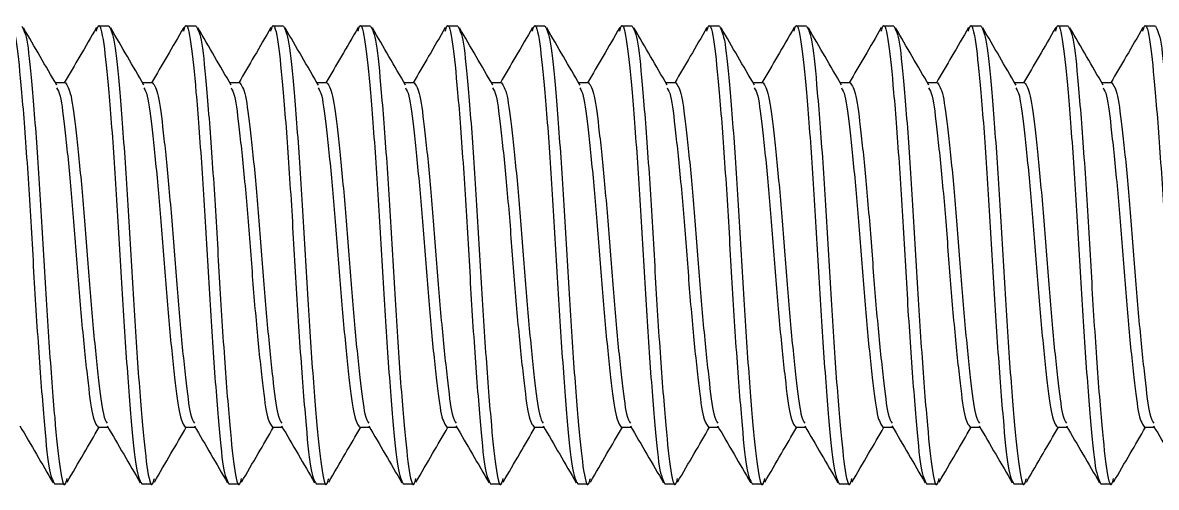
# Model space of a CAD drawing. Header units: inches. Extents: x 185 to 315, y 0 to 83.
# Drawn here: x 258.4724 to 258.8786, y 24.8747 to 25.0412 of the extents above; entities that cross this region are included whole.
import ezdxf

# ---------------------------------------------------------------- set-up
doc = ezdxf.new("R2010")
doc.units = ezdxf.units.IN
doc.header["$LTSCALE"] = 0.5
doc.header["$MEASUREMENT"] = 0
doc.layers.get('0').update_dxf_attribs({"color": 255, "linetype": 'CONTINUOUS'})
doc.layers.add('Hardware', color=242, linetype='CONTINUOUS')

# ---------------------------------------------------------------- blocks, each defined once
blk = doc.blocks.new('*U77')
at = {"layer": 'Hardware', "linetype": 'Continuous', "lineweight": 25, "transparency": 16777216}
for p, q in [((-0.72096, -0.918), (-0.72486, -0.918)), ((-0.68971, -0.918), (-0.69361, -0.918)), ((-0.65846, -0.918), (-0.66236, -0.918)), ((-0.62721, -0.918), (-0.63111, -0.918)), ((-0.59596, -0.918), (-0.59986, -0.918)), ((-0.56471, -0.918), (-0.56861, -0.918)), ((-0.53346, -0.918), (-0.53736, -0.918)), ((-0.50221, -0.918), (-0.50611, -0.918)), ((-0.47096, -0.918), (-0.47486, -0.918)), ((-0.43971, -0.918), (-0.44361, -0.918)), ((-0.40846, -0.918), (-0.41236, -0.918)), ((-0.37721, -0.918), (-0.38111, -0.918)), ((-0.34596, -0.918), (-0.34986, -0.918)), ((-0.73658, -0.9383), (-0.74012, -0.9383)), ((-0.70533, -0.9383), (-0.70887, -0.9383)), ((-0.67408, -0.9383), (-0.67762, -0.9383)), ((-0.64283, -0.9383), (-0.64637, -0.9383)), ((-0.61158, -0.9383), (-0.61512, -0.9383)), ((-0.58033, -0.9383), (-0.58387, -0.9383)), ((-0.54908, -0.9383), (-0.55262, -0.9383)), ((-0.51783, -0.9383), (-0.52137, -0.9383)), ((-0.48658, -0.9383), (-0.49012, -0.9383)), ((-0.45533, -0.9383), (-0.45887, -0.9383)), ((-0.42408, -0.9383), (-0.42762, -0.9383)), ((-0.39283, -0.9383), (-0.39637, -0.9383)), ((-0.36158, -0.9383), (-0.36512, -0.9383)), ((-0.72486, -1.0617), (-0.72133, -1.0617)), ((-0.69361, -1.0617), (-0.69008, -1.0617)), ((-0.66236, -1.0617), (-0.65883, -1.0617)), ((-0.63111, -1.0617), (-0.62758, -1.0617)), ((-0.59986, -1.0617), (-0.59633, -1.0617)), ((-0.56861, -1.0617), (-0.56508, -1.0617)), ((-0.53736, -1.0617), (-0.53383, -1.0617)), ((-0.50611, -1.0617), (-0.50258, -1.0617)), ((-0.47486, -1.0617), (-0.47133, -1.0617)), ((-0.44361, -1.0617), (-0.44008, -1.0617)), ((-0.41236, -1.0617), (-0.40883, -1.0617)), ((-0.38111, -1.0617), (-0.37758, -1.0617)), ((-0.34986, -1.0617), (-0.34633, -1.0617)), ((-0.74049, -1.082), (-0.73658, -1.082)), ((-0.70924, -1.082), (-0.70533, -1.082)), ((-0.67799, -1.082), (-0.67408, -1.082)), ((-0.64674, -1.082), (-0.64283, -1.082)), ((-0.61549, -1.082), (-0.61158, -1.082)), ((-0.58424, -1.082), (-0.58033, -1.082)), ((-0.55299, -1.082), (-0.54908, -1.082)), ((-0.52174, -1.082), (-0.51783, -1.082)), ((-0.49049, -1.082), (-0.48658, -1.082)), ((-0.45924, -1.082), (-0.45533, -1.082)), ((-0.42799, -1.082), (-0.42408, -1.082)), ((-0.39674, -1.082), (-0.39283, -1.082)), ((-0.36549, -1.082), (-0.36158, -1.082))]:
    blk.add_line(p, q, dxfattribs=at)
for points, knots in [([(-0.75669, -0.91982), (-0.7565, -0.91909), (-0.75564, -0.91582), (-0.75407, -0.92287), (-0.75231, -0.94039), (-0.75018, -0.9678), (-0.74892, -0.98936), (-0.7483, -1)], [0, 0, 0, 0, 0.067414, 0.302889, 0.531012, 0.768551, 1, 1, 1, 1]), ([(-0.75221, -0.918), (-0.75152, -0.91926), (-0.75017, -0.92173), (-0.74841, -0.9407), (-0.74628, -0.96772), (-0.74502, -0.98933), (-0.74439, -1)], [0, 0, 0, 0, 0.2524967, 0.4971106, 0.7518208, 1, 1, 1, 1]), ([(-0.72544, -0.91982), (-0.72525, -0.91909), (-0.72439, -0.91582), (-0.72282, -0.92287), (-0.72106, -0.94039), (-0.71893, -0.9678), (-0.71767, -0.98936), (-0.71705, -1)], [0, 0, 0, 0, 0.067414, 0.302888, 0.531012, 0.768551, 1, 1, 1, 1]), ([(-0.72096, -0.918), (-0.72027, -0.91926), (-0.71892, -0.92173), (-0.71716, -0.9407), (-0.71503, -0.96772), (-0.71377, -0.98933), (-0.71314, -1)], [0, 0, 0, 0, 0.2524967, 0.4971106, 0.7518208, 1, 1, 1, 1]), ([(-0.69419, -0.91982), (-0.694, -0.91909), (-0.69314, -0.91582), (-0.69157, -0.92287), (-0.68981, -0.94039), (-0.68769, -0.9678), (-0.68642, -0.98936), (-0.6858, -1)], [0, 0, 0, 0, 0.0674136, 0.3028885, 0.5310124, 0.768551, 1, 1, 1, 1]), ([(-0.68971, -0.918), (-0.68902, -0.91926), (-0.68767, -0.92173), (-0.68591, -0.9407), (-0.68378, -0.96772), (-0.68252, -0.98933), (-0.68189, -1)], [0, 0, 0, 0, 0.2524961, 0.4971106, 0.7518208, 1, 1, 1, 1]), ([(-0.66294, -0.91982), (-0.66275, -0.91909), (-0.66189, -0.91582), (-0.66032, -0.92287), (-0.65856, -0.94039), (-0.65644, -0.9678), (-0.65517, -0.98936), (-0.65455, -1)], [0, 0, 0, 0, 0.0674136, 0.3028885, 0.5310124, 0.768551, 1, 1, 1, 1]), ([(-0.65846, -0.918), (-0.65777, -0.91926), (-0.65642, -0.92173), (-0.65466, -0.9407), (-0.65253, -0.96772), (-0.65127, -0.98933), (-0.65064, -1)], [0, 0, 0, 0, 0.2524966, 0.4971109, 0.7518203, 1, 1, 1, 1]), ([(-0.63169, -0.91982), (-0.6315, -0.91909), (-0.63064, -0.91582), (-0.62907, -0.92287), (-0.62731, -0.94039), (-0.62519, -0.9678), (-0.62392, -0.98936), (-0.6233, -1)], [0, 0, 0, 0, 0.0674136, 0.3028885, 0.5310124, 0.768551, 1, 1, 1, 1]), ([(-0.62721, -0.918), (-0.62652, -0.91926), (-0.62517, -0.92173), (-0.62341, -0.9407), (-0.62128, -0.96772), (-0.62002, -0.98933), (-0.61939, -1)], [0, 0, 0, 0, 0.2524966, 0.4971109, 0.7518203, 1, 1, 1, 1]), ([(-0.60044, -0.91982), (-0.60025, -0.91909), (-0.59939, -0.91582), (-0.59782, -0.92287), (-0.59606, -0.94039), (-0.59393, -0.9678), (-0.59267, -0.98936), (-0.59205, -1)], [0, 0, 0, 0, 0.067414, 0.302889, 0.531012, 0.768551, 1, 1, 1, 1]), ([(-0.59596, -0.918), (-0.59527, -0.91926), (-0.59392, -0.92173), (-0.59215, -0.9407), (-0.59003, -0.96772), (-0.58877, -0.98933), (-0.58814, -1)], [0, 0, 0, 0, 0.2524966, 0.4971109, 0.7518203, 1, 1, 1, 1]), ([(-0.56919, -0.91982), (-0.569, -0.91909), (-0.56814, -0.91582), (-0.56657, -0.92287), (-0.56481, -0.94039), (-0.56268, -0.9678), (-0.56142, -0.98936), (-0.5608, -1)], [0, 0, 0, 0, 0.067414, 0.302889, 0.531012, 0.768551, 1, 1, 1, 1]), ([(-0.56471, -0.918), (-0.56402, -0.91926), (-0.56267, -0.92173), (-0.56091, -0.9407), (-0.55878, -0.96772), (-0.55752, -0.98933), (-0.55689, -1)], [0, 0, 0, 0, 0.2524967, 0.4971106, 0.7518208, 1, 1, 1, 1]), ([(-0.53794, -0.91982), (-0.53775, -0.91909), (-0.53689, -0.91582), (-0.53532, -0.92287), (-0.53356, -0.94039), (-0.53143, -0.9678), (-0.53017, -0.98936), (-0.52955, -1)], [0, 0, 0, 0, 0.067414, 0.302888, 0.531012, 0.768551, 1, 1, 1, 1]), ([(-0.53346, -0.918), (-0.53277, -0.91926), (-0.53142, -0.92173), (-0.52966, -0.9407), (-0.52753, -0.96772), (-0.52627, -0.98933), (-0.52564, -1)], [0, 0, 0, 0, 0.2524967, 0.4971106, 0.7518208, 1, 1, 1, 1]), ([(-0.50669, -0.91982), (-0.5065, -0.91909), (-0.50564, -0.91582), (-0.50407, -0.92287), (-0.50231, -0.94039), (-0.50019, -0.9678), (-0.49892, -0.98936), (-0.4983, -1)], [0, 0, 0, 0, 0.0674136, 0.3028885, 0.5310124, 0.768551, 1, 1, 1, 1]), ([(-0.50221, -0.918), (-0.50152, -0.91926), (-0.50017, -0.92173), (-0.49841, -0.9407), (-0.49628, -0.96772), (-0.49502, -0.98933), (-0.49439, -1)], [0, 0, 0, 0, 0.2524961, 0.4971106, 0.7518208, 1, 1, 1, 1]), ([(-0.47544, -0.91982), (-0.47525, -0.91909), (-0.47439, -0.91582), (-0.47282, -0.92287), (-0.47106, -0.94039), (-0.46894, -0.9678), (-0.46767, -0.98936), (-0.46705, -1)], [0, 0, 0, 0, 0.0674136, 0.3028885, 0.5310124, 0.768551, 1, 1, 1, 1]), ([(-0.47096, -0.918), (-0.47027, -0.91926), (-0.46892, -0.92173), (-0.46716, -0.9407), (-0.46503, -0.96772), (-0.46377, -0.98933), (-0.46314, -1)], [0, 0, 0, 0, 0.2524966, 0.4971109, 0.7518203, 1, 1, 1, 1]), ([(-0.44419, -0.91982), (-0.444, -0.91909), (-0.44314, -0.91582), (-0.44157, -0.92287), (-0.43981, -0.94039), (-0.43768, -0.9678), (-0.43642, -0.98936), (-0.4358, -1)], [0, 0, 0, 0, 0.067414, 0.302889, 0.531013, 0.768551, 1, 1, 1, 1]), ([(-0.43971, -0.918), (-0.43902, -0.91926), (-0.43767, -0.92173), (-0.43591, -0.9407), (-0.43378, -0.96772), (-0.43252, -0.98933), (-0.43189, -1)], [0, 0, 0, 0, 0.2524966, 0.4971109, 0.7518203, 1, 1, 1, 1]), ([(-0.41294, -0.91982), (-0.41275, -0.91909), (-0.41189, -0.91582), (-0.41032, -0.92287), (-0.40856, -0.94039), (-0.40643, -0.9678), (-0.40517, -0.98936), (-0.40455, -1)], [0, 0, 0, 0, 0.067414, 0.302889, 0.531012, 0.768551, 1, 1, 1, 1]), ([(-0.40846, -0.918), (-0.40777, -0.91926), (-0.40642, -0.92173), (-0.40465, -0.9407), (-0.40253, -0.96772), (-0.40127, -0.98933), (-0.40064, -1)], [0, 0, 0, 0, 0.2524966, 0.4971109, 0.7518203, 1, 1, 1, 1]), ([(-0.38169, -0.91982), (-0.3815, -0.91909), (-0.38064, -0.91582), (-0.37907, -0.92287), (-0.37731, -0.94039), (-0.37518, -0.9678), (-0.37392, -0.98936), (-0.3733, -1)], [0, 0, 0, 0, 0.067414, 0.302889, 0.531012, 0.768551, 1, 1, 1, 1]), ([(-0.37721, -0.918), (-0.37652, -0.91926), (-0.37517, -0.92173), (-0.37341, -0.9407), (-0.37128, -0.96772), (-0.37002, -0.98933), (-0.36939, -1)], [0, 0, 0, 0, 0.2524967, 0.4971106, 0.7518208, 1, 1, 1, 1]), ([(-0.35044, -0.91982), (-0.35025, -0.91909), (-0.34939, -0.91582), (-0.34782, -0.92287), (-0.34606, -0.94039), (-0.34393, -0.9678), (-0.34267, -0.98936), (-0.34205, -1)], [0, 0, 0, 0, 0.067414, 0.302888, 0.531012, 0.768551, 1, 1, 1, 1]), ([(-0.34596, -0.918), (-0.34527, -0.91926), (-0.34392, -0.92173), (-0.34216, -0.9407), (-0.34003, -0.96772), (-0.33877, -0.98933), (-0.33814, -1)], [0, 0, 0, 0, 0.2524967, 0.4971106, 0.7518208, 1, 1, 1, 1]), ([(-0.73966, -0.93908), (-0.74165, -0.93568), (-0.74562, -0.92885), (-0.74959, -0.92202), (-0.75158, -0.91861)], [0, 0, 0, 0, 0.499522, 1, 1, 1, 1]), ([(-0.72544, -0.9185), (-0.72742, -0.92192), (-0.73126, -0.92852), (-0.7351, -0.93512), (-0.73696, -0.9383)], [0, 0, 0, 0, 0.517847, 1, 1, 1, 1]), ([(-0.70841, -0.93908), (-0.7104, -0.93568), (-0.71437, -0.92885), (-0.71834, -0.92202), (-0.72033, -0.91861)], [0, 0, 0, 0, 0.499522, 1, 1, 1, 1]), ([(-0.69419, -0.9185), (-0.69618, -0.92192), (-0.70001, -0.92852), (-0.70385, -0.93512), (-0.70571, -0.9383)], [0, 0, 0, 0, 0.517873, 1, 1, 1, 1]), ([(-0.67716, -0.93908), (-0.67915, -0.93568), (-0.68312, -0.92885), (-0.68709, -0.92202), (-0.68908, -0.91861)], [0, 0, 0, 0, 0.499522, 1, 1, 1, 1]), ([(-0.66294, -0.9185), (-0.66492, -0.92192), (-0.66876, -0.92852), (-0.6726, -0.93512), (-0.67446, -0.9383)], [0, 0, 0, 0, 0.517873, 1, 1, 1, 1]), ([(-0.64591, -0.93908), (-0.6479, -0.93568), (-0.65187, -0.92885), (-0.65584, -0.92202), (-0.65782, -0.91861)], [0, 0, 0, 0, 0.499522, 1, 1, 1, 1]), ([(-0.63169, -0.9185), (-0.63367, -0.92192), (-0.63751, -0.92852), (-0.64135, -0.93512), (-0.64321, -0.9383)], [0, 0, 0, 0, 0.517873, 1, 1, 1, 1]), ([(-0.61466, -0.93908), (-0.61665, -0.93568), (-0.62062, -0.92885), (-0.62459, -0.92202), (-0.62657, -0.91861)], [0, 0, 0, 0, 0.499509, 1, 1, 1, 1]), ([(-0.60044, -0.9185), (-0.60242, -0.92192), (-0.60626, -0.92852), (-0.6101, -0.93512), (-0.61196, -0.9383)], [0, 0, 0, 0, 0.517873, 1, 1, 1, 1]), ([(-0.58341, -0.93908), (-0.5854, -0.93568), (-0.58937, -0.92885), (-0.59334, -0.92202), (-0.59533, -0.91861)], [0, 0, 0, 0, 0.499522, 1, 1, 1, 1]), ([(-0.56919, -0.9185), (-0.57117, -0.92192), (-0.57501, -0.92852), (-0.57885, -0.93512), (-0.58071, -0.9383)], [0, 0, 0, 0, 0.51786, 1, 1, 1, 1]), ([(-0.55216, -0.93908), (-0.55415, -0.93568), (-0.55812, -0.92885), (-0.56209, -0.92202), (-0.56408, -0.91861)], [0, 0, 0, 0, 0.499522, 1, 1, 1, 1]), ([(-0.53794, -0.9185), (-0.53992, -0.92192), (-0.54376, -0.92852), (-0.5476, -0.93512), (-0.54946, -0.9383)], [0, 0, 0, 0, 0.517847, 1, 1, 1, 1]), ([(-0.52091, -0.93908), (-0.5229, -0.93568), (-0.52687, -0.92885), (-0.53084, -0.92202), (-0.53283, -0.91861)], [0, 0, 0, 0, 0.499522, 1, 1, 1, 1]), ([(-0.50669, -0.9185), (-0.50867, -0.92192), (-0.51251, -0.92852), (-0.51635, -0.93512), (-0.51821, -0.9383)], [0, 0, 0, 0, 0.517873, 1, 1, 1, 1]), ([(-0.48966, -0.93908), (-0.49165, -0.93568), (-0.49562, -0.92885), (-0.49959, -0.92202), (-0.50157, -0.91861)], [0, 0, 0, 0, 0.499522, 1, 1, 1, 1]), ([(-0.47544, -0.9185), (-0.47742, -0.92192), (-0.48126, -0.92852), (-0.4851, -0.93512), (-0.48696, -0.9383)], [0, 0, 0, 0, 0.517873, 1, 1, 1, 1]), ([(-0.45841, -0.93908), (-0.4604, -0.93568), (-0.46437, -0.92885), (-0.46834, -0.92202), (-0.47032, -0.91861)], [0, 0, 0, 0, 0.499522, 1, 1, 1, 1]), ([(-0.44419, -0.9185), (-0.44617, -0.92192), (-0.45001, -0.92852), (-0.45385, -0.93512), (-0.45571, -0.9383)], [0, 0, 0, 0, 0.517873, 1, 1, 1, 1]), ([(-0.42716, -0.93908), (-0.42915, -0.93568), (-0.43312, -0.92885), (-0.43709, -0.92202), (-0.43907, -0.91861)], [0, 0, 0, 0, 0.499509, 1, 1, 1, 1]), ([(-0.41294, -0.9185), (-0.41492, -0.92192), (-0.41876, -0.92852), (-0.4226, -0.93512), (-0.42446, -0.9383)], [0, 0, 0, 0, 0.517873, 1, 1, 1, 1]), ([(-0.39591, -0.93908), (-0.3979, -0.93568), (-0.40187, -0.92885), (-0.40584, -0.92202), (-0.40783, -0.91861)], [0, 0, 0, 0, 0.499522, 1, 1, 1, 1]), ([(-0.38169, -0.9185), (-0.38367, -0.92192), (-0.38751, -0.92852), (-0.39135, -0.93512), (-0.39321, -0.9383)], [0, 0, 0, 0, 0.51786, 1, 1, 1, 1]), ([(-0.36466, -0.93908), (-0.36665, -0.93568), (-0.37062, -0.92885), (-0.37459, -0.92202), (-0.37658, -0.91861)], [0, 0, 0, 0, 0.499522, 1, 1, 1, 1]), ([(-0.35044, -0.9185), (-0.35242, -0.92192), (-0.35626, -0.92852), (-0.3601, -0.93512), (-0.36196, -0.9383)], [0, 0, 0, 0, 0.517847, 1, 1, 1, 1]), ([(-0.73658, -0.9383), (-0.73589, -0.93924), (-0.73454, -0.9411), (-0.73279, -0.95528), (-0.73067, -0.97553), (-0.72878, -0.99982), (-0.72688, -1.02432), (-0.72476, -1.04452), (-0.72318, -1.05778), (-0.72204, -1.05954), (-0.72155, -1.06028)], [0, 0, 0, 0, 0.131184, 0.258247, 0.38783, 0.519516, 0.648443, 0.780784, 0.907848, 1, 1, 1, 1]), ([(-0.70533, -0.9383), (-0.70464, -0.93924), (-0.70329, -0.9411), (-0.70154, -0.95528), (-0.69942, -0.97553), (-0.69753, -0.99982), (-0.69563, -1.02432), (-0.69351, -1.04452), (-0.69193, -1.05778), (-0.69079, -1.05954), (-0.69031, -1.06028)], [0, 0, 0, 0, 0.131184, 0.258248, 0.387831, 0.519516, 0.648443, 0.780784, 0.907849, 1, 1, 1, 1]), ([(-0.67408, -0.9383), (-0.67339, -0.93924), (-0.67204, -0.9411), (-0.67029, -0.95528), (-0.66817, -0.97553), (-0.66628, -0.99982), (-0.66439, -1.02432), (-0.66226, -1.04452), (-0.66068, -1.05778), (-0.65954, -1.05954), (-0.65906, -1.06028)], [0, 0, 0, 0, 0.131183, 0.258248, 0.38783, 0.519516, 0.648443, 0.780784, 0.907849, 1, 1, 1, 1]), ([(-0.64283, -0.9383), (-0.64215, -0.93924), (-0.64079, -0.9411), (-0.63904, -0.95528), (-0.63692, -0.97553), (-0.63503, -0.99982), (-0.63314, -1.02432), (-0.631, -1.04452), (-0.62943, -1.05778), (-0.62829, -1.05954), (-0.62781, -1.06028)], [0, 0, 0, 0, 0.1311837, 0.258248, 0.3878303, 0.519516, 0.6484429, 0.7807844, 0.9078481, 1, 1, 1, 1]), ([(-0.61158, -0.9383), (-0.6109, -0.93924), (-0.60954, -0.9411), (-0.60779, -0.95528), (-0.60567, -0.97553), (-0.60378, -0.99982), (-0.60189, -1.02432), (-0.59975, -1.04452), (-0.59818, -1.05778), (-0.59704, -1.05954), (-0.59656, -1.06028)], [0, 0, 0, 0, 0.1311837, 0.258248, 0.3878303, 0.519516, 0.6484429, 0.7807844, 0.9078481, 1, 1, 1, 1]), ([(-0.58033, -0.9383), (-0.57964, -0.93924), (-0.57829, -0.9411), (-0.57654, -0.95528), (-0.57442, -0.97553), (-0.57253, -0.99982), (-0.57063, -1.02432), (-0.56851, -1.04452), (-0.56693, -1.05778), (-0.56579, -1.05954), (-0.56531, -1.06028)], [0, 0, 0, 0, 0.131184, 0.258248, 0.38783, 0.519515, 0.648443, 0.780784, 0.907848, 1, 1, 1, 1]), ([(-0.54908, -0.9383), (-0.54839, -0.93924), (-0.54704, -0.9411), (-0.54529, -0.95528), (-0.54317, -0.97553), (-0.54128, -0.99982), (-0.53938, -1.02432), (-0.53726, -1.04452), (-0.53568, -1.05778), (-0.53454, -1.05954), (-0.53405, -1.06028)], [0, 0, 0, 0, 0.131184, 0.258247, 0.38783, 0.519516, 0.648443, 0.780784, 0.907848, 1, 1, 1, 1]), ([(-0.51783, -0.9383), (-0.51714, -0.93924), (-0.51579, -0.9411), (-0.51404, -0.95528), (-0.51192, -0.97553), (-0.51003, -0.99982), (-0.50813, -1.02432), (-0.50601, -1.04452), (-0.50443, -1.05778), (-0.50329, -1.05954), (-0.50281, -1.06028)], [0, 0, 0, 0, 0.131184, 0.258248, 0.387831, 0.519516, 0.648443, 0.780784, 0.907849, 1, 1, 1, 1]), ([(-0.48658, -0.9383), (-0.48589, -0.93924), (-0.48454, -0.9411), (-0.48279, -0.95528), (-0.48067, -0.97553), (-0.47878, -0.99982), (-0.47689, -1.02432), (-0.47476, -1.04452), (-0.47318, -1.05778), (-0.47204, -1.05954), (-0.47156, -1.06028)], [0, 0, 0, 0, 0.131183, 0.258248, 0.38783, 0.519516, 0.648443, 0.780784, 0.907849, 1, 1, 1, 1]), ([(-0.45533, -0.9383), (-0.45465, -0.93924), (-0.45329, -0.9411), (-0.45154, -0.95528), (-0.44942, -0.97553), (-0.44753, -0.99982), (-0.44564, -1.02432), (-0.4435, -1.04452), (-0.44193, -1.05778), (-0.44079, -1.05954), (-0.44031, -1.06028)], [0, 0, 0, 0, 0.1311837, 0.258248, 0.3878303, 0.519516, 0.6484429, 0.7807844, 0.9078481, 1, 1, 1, 1]), ([(-0.42408, -0.9383), (-0.4234, -0.93924), (-0.42204, -0.9411), (-0.42029, -0.95528), (-0.41817, -0.97553), (-0.41628, -0.99982), (-0.41439, -1.02432), (-0.41225, -1.04452), (-0.41068, -1.05778), (-0.40954, -1.05954), (-0.40906, -1.06028)], [0, 0, 0, 0, 0.1311837, 0.258248, 0.3878303, 0.519516, 0.6484429, 0.7807844, 0.9078481, 1, 1, 1, 1]), ([(-0.39283, -0.9383), (-0.39214, -0.93924), (-0.39079, -0.9411), (-0.38904, -0.95528), (-0.38692, -0.97553), (-0.38503, -0.99982), (-0.38313, -1.02432), (-0.38101, -1.04452), (-0.37943, -1.05778), (-0.37829, -1.05954), (-0.37781, -1.06028)], [0, 0, 0, 0, 0.131184, 0.258248, 0.38783, 0.519515, 0.648443, 0.780784, 0.907848, 1, 1, 1, 1]), ([(-0.36158, -0.9383), (-0.36089, -0.93924), (-0.35954, -0.9411), (-0.35779, -0.95528), (-0.35567, -0.97553), (-0.35378, -0.99982), (-0.35188, -1.02432), (-0.34976, -1.04452), (-0.34818, -1.05778), (-0.34704, -1.05954), (-0.34655, -1.06028)], [0, 0, 0, 0, 0.131184, 0.258247, 0.38783, 0.519516, 0.648443, 0.780784, 0.907848, 1, 1, 1, 1]), ([(-0.73973, -0.94011), (-0.7393, -0.94079), (-0.73821, -0.94251), (-0.73669, -0.95551), (-0.73456, -0.97567), (-0.73268, -1.00001), (-0.73079, -1.02429), (-0.72866, -1.04462), (-0.7269, -1.0589), (-0.72555, -1.06076), (-0.72486, -1.0617)], [0, 0, 0, 0, 0.082377, 0.210809, 0.344575, 0.47489, 0.605206, 0.738971, 0.867404, 1, 1, 1, 1]), ([(-0.70848, -0.94011), (-0.70805, -0.94079), (-0.70697, -0.94251), (-0.70544, -0.95551), (-0.70331, -0.97567), (-0.70143, -1.00001), (-0.69954, -1.02429), (-0.69741, -1.04462), (-0.69565, -1.0589), (-0.6943, -1.06076), (-0.69361, -1.0617)], [0, 0, 0, 0, 0.082376, 0.210809, 0.344574, 0.47489, 0.605205, 0.738972, 0.867404, 1, 1, 1, 1]), ([(-0.67723, -0.94011), (-0.6768, -0.94079), (-0.67572, -0.94251), (-0.67419, -0.95551), (-0.67206, -0.97567), (-0.67017, -1.00001), (-0.66829, -1.02429), (-0.66616, -1.04462), (-0.6644, -1.0589), (-0.66305, -1.06076), (-0.66236, -1.0617)], [0, 0, 0, 0, 0.082376, 0.210809, 0.344574, 0.47489, 0.605205, 0.738972, 0.867404, 1, 1, 1, 1]), ([(-0.64598, -0.94011), (-0.64555, -0.94079), (-0.64447, -0.94251), (-0.64294, -0.95551), (-0.64081, -0.97567), (-0.63892, -1.00001), (-0.63704, -1.02429), (-0.63491, -1.04462), (-0.63315, -1.0589), (-0.6318, -1.06076), (-0.63111, -1.0617)], [0, 0, 0, 0, 0.082376, 0.210809, 0.344574, 0.47489, 0.605205, 0.738972, 0.867404, 1, 1, 1, 1]), ([(-0.61473, -0.94011), (-0.6143, -0.94079), (-0.61321, -0.94251), (-0.61169, -0.95551), (-0.60956, -0.97567), (-0.60768, -1.00001), (-0.60579, -1.02429), (-0.60367, -1.04462), (-0.6019, -1.0589), (-0.60055, -1.06076), (-0.59986, -1.0617)], [0, 0, 0, 0, 0.082377, 0.210809, 0.344575, 0.47489, 0.605206, 0.738971, 0.867404, 1, 1, 1, 1]), ([(-0.58348, -0.94011), (-0.58305, -0.94079), (-0.58196, -0.94251), (-0.58044, -0.95551), (-0.57831, -0.97567), (-0.57643, -1.00001), (-0.57454, -1.02429), (-0.57241, -1.04462), (-0.57065, -1.0589), (-0.5693, -1.06076), (-0.56861, -1.0617)], [0, 0, 0, 0, 0.082377, 0.210809, 0.344575, 0.47489, 0.605206, 0.738971, 0.867404, 1, 1, 1, 1]), ([(-0.55223, -0.94011), (-0.5518, -0.94079), (-0.55072, -0.94251), (-0.54919, -0.95551), (-0.54706, -0.97567), (-0.54518, -1.00001), (-0.54329, -1.02429), (-0.54116, -1.04462), (-0.5394, -1.0589), (-0.53805, -1.06076), (-0.53736, -1.0617)], [0, 0, 0, 0, 0.0823763, 0.2108087, 0.3445747, 0.4748899, 0.6052056, 0.7389715, 0.8674038, 1, 1, 1, 1]), ([(-0.52098, -0.94011), (-0.52055, -0.94079), (-0.51947, -0.94251), (-0.51794, -0.95551), (-0.51581, -0.97567), (-0.51393, -1.00001), (-0.51204, -1.02429), (-0.50991, -1.04462), (-0.50815, -1.0589), (-0.5068, -1.06076), (-0.50611, -1.0617)], [0, 0, 0, 0, 0.082376, 0.210809, 0.344574, 0.47489, 0.605205, 0.738972, 0.867404, 1, 1, 1, 1]), ([(-0.48973, -0.94011), (-0.4893, -0.94079), (-0.48822, -0.94251), (-0.48669, -0.95551), (-0.48456, -0.97567), (-0.48267, -1.00001), (-0.48079, -1.02429), (-0.47866, -1.04462), (-0.4769, -1.0589), (-0.47555, -1.06076), (-0.47486, -1.0617)], [0, 0, 0, 0, 0.082376, 0.210809, 0.344574, 0.47489, 0.605205, 0.738972, 0.867404, 1, 1, 1, 1]), ([(-0.45848, -0.94011), (-0.45805, -0.94079), (-0.45697, -0.94251), (-0.45544, -0.95551), (-0.45331, -0.97567), (-0.45142, -1.00001), (-0.44954, -1.02429), (-0.44741, -1.04462), (-0.44565, -1.0589), (-0.4443, -1.06076), (-0.44361, -1.0617)], [0, 0, 0, 0, 0.082376, 0.210809, 0.344574, 0.47489, 0.605205, 0.738972, 0.867404, 1, 1, 1, 1]), ([(-0.42723, -0.94011), (-0.4268, -0.94079), (-0.42571, -0.94251), (-0.42419, -0.95551), (-0.42206, -0.97567), (-0.42018, -1.00001), (-0.41829, -1.02429), (-0.41617, -1.04462), (-0.4144, -1.0589), (-0.41305, -1.06076), (-0.41236, -1.0617)], [0, 0, 0, 0, 0.082377, 0.210809, 0.344575, 0.47489, 0.605206, 0.738971, 0.867404, 1, 1, 1, 1]), ([(-0.39598, -0.94011), (-0.39555, -0.94079), (-0.39446, -0.94251), (-0.39294, -0.95551), (-0.39081, -0.97567), (-0.38893, -1.00001), (-0.38704, -1.02429), (-0.38491, -1.04462), (-0.38315, -1.0589), (-0.3818, -1.06076), (-0.38111, -1.0617)], [0, 0, 0, 0, 0.082377, 0.210809, 0.344575, 0.47489, 0.605206, 0.738971, 0.867404, 1, 1, 1, 1]), ([(-0.36473, -0.94011), (-0.3643, -0.94079), (-0.36322, -0.94251), (-0.36169, -0.95551), (-0.35956, -0.97567), (-0.35768, -1.00001), (-0.35579, -1.02429), (-0.35366, -1.04462), (-0.3519, -1.0589), (-0.35055, -1.06076), (-0.34986, -1.0617)], [0, 0, 0, 0, 0.0823763, 0.2108087, 0.3445747, 0.4748899, 0.6052051, 0.7389715, 0.8674038, 1, 1, 1, 1]), ([(-0.7483, -1), (-0.74768, -1.01067), (-0.74641, -1.03228), (-0.74429, -1.0593), (-0.74253, -1.07827), (-0.74117, -1.08074), (-0.74049, -1.082)], [0, 0, 0, 0, 0.24818, 0.50289, 0.747504, 1, 1, 1, 1]), ([(-0.74439, -1), (-0.74377, -1.01064), (-0.74251, -1.0322), (-0.74038, -1.05961), (-0.73863, -1.07716), (-0.73704, -1.08419), (-0.73616, -1.08081), (-0.73595, -1.08001)], [0, 0, 0, 0, 0.229987, 0.466025, 0.692708, 0.926695, 1, 1, 1, 1]), ([(-0.71705, -1), (-0.71643, -1.01067), (-0.71517, -1.03228), (-0.71304, -1.0593), (-0.71128, -1.07827), (-0.70992, -1.08074), (-0.70924, -1.082)], [0, 0, 0, 0, 0.24818, 0.50289, 0.747504, 1, 1, 1, 1]), ([(-0.71314, -1), (-0.71252, -1.01064), (-0.71126, -1.0322), (-0.70913, -1.05961), (-0.70738, -1.07716), (-0.70579, -1.08419), (-0.70491, -1.08081), (-0.7047, -1.08001)], [0, 0, 0, 0, 0.229987, 0.466025, 0.692708, 0.926695, 1, 1, 1, 1]), ([(-0.6858, -1), (-0.68518, -1.01067), (-0.68392, -1.03228), (-0.68179, -1.0593), (-0.68003, -1.07827), (-0.67868, -1.08074), (-0.67799, -1.082)], [0, 0, 0, 0, 0.2481796, 0.5028901, 0.7475035, 1, 1, 1, 1]), ([(-0.68189, -1), (-0.68127, -1.01064), (-0.68001, -1.0322), (-0.67788, -1.05961), (-0.67613, -1.07716), (-0.67454, -1.08419), (-0.67366, -1.08081), (-0.67345, -1.08001)], [0, 0, 0, 0, 0.229987, 0.466025, 0.692708, 0.926695, 1, 1, 1, 1]), ([(-0.65455, -1), (-0.65393, -1.01067), (-0.65267, -1.03228), (-0.65054, -1.0593), (-0.64878, -1.07827), (-0.64743, -1.08074), (-0.64674, -1.082)], [0, 0, 0, 0, 0.2481796, 0.5028901, 0.7475035, 1, 1, 1, 1]), ([(-0.65064, -1), (-0.65002, -1.01064), (-0.64876, -1.0322), (-0.64663, -1.05961), (-0.64488, -1.07716), (-0.64329, -1.08419), (-0.64241, -1.08081), (-0.6422, -1.08001)], [0, 0, 0, 0, 0.229987, 0.466025, 0.692707, 0.926694, 1, 1, 1, 1]), ([(-0.6233, -1), (-0.62268, -1.01067), (-0.62142, -1.03228), (-0.61929, -1.0593), (-0.61753, -1.07827), (-0.61617, -1.08074), (-0.61549, -1.082)], [0, 0, 0, 0, 0.24818, 0.50289, 0.747503, 1, 1, 1, 1]), ([(-0.61939, -1), (-0.61877, -1.01064), (-0.61751, -1.0322), (-0.61538, -1.05961), (-0.61363, -1.07716), (-0.61204, -1.08419), (-0.61116, -1.08081), (-0.61095, -1.08001)], [0, 0, 0, 0, 0.229987, 0.466025, 0.692707, 0.926694, 1, 1, 1, 1]), ([(-0.59205, -1), (-0.59143, -1.01067), (-0.59017, -1.03228), (-0.58804, -1.0593), (-0.58628, -1.07827), (-0.58492, -1.08074), (-0.58424, -1.082)], [0, 0, 0, 0, 0.24818, 0.50289, 0.747504, 1, 1, 1, 1]), ([(-0.58814, -1), (-0.58752, -1.01064), (-0.58626, -1.0322), (-0.58413, -1.05961), (-0.58238, -1.07716), (-0.58079, -1.08419), (-0.57991, -1.08081), (-0.5797, -1.08001)], [0, 0, 0, 0, 0.229987, 0.466025, 0.692707, 0.926694, 1, 1, 1, 1]), ([(-0.5608, -1), (-0.56018, -1.01067), (-0.55891, -1.03228), (-0.55679, -1.0593), (-0.55503, -1.07827), (-0.55367, -1.08074), (-0.55299, -1.082)], [0, 0, 0, 0, 0.24818, 0.50289, 0.747504, 1, 1, 1, 1]), ([(-0.55689, -1), (-0.55627, -1.01064), (-0.55501, -1.0322), (-0.55288, -1.05961), (-0.55113, -1.07716), (-0.54954, -1.08419), (-0.54866, -1.08081), (-0.54845, -1.08001)], [0, 0, 0, 0, 0.229987, 0.466025, 0.692708, 0.926695, 1, 1, 1, 1]), ([(-0.52955, -1), (-0.52893, -1.01067), (-0.52767, -1.03228), (-0.52554, -1.0593), (-0.52378, -1.07827), (-0.52242, -1.08074), (-0.52174, -1.082)], [0, 0, 0, 0, 0.24818, 0.50289, 0.747504, 1, 1, 1, 1]), ([(-0.52564, -1), (-0.52502, -1.01064), (-0.52376, -1.0322), (-0.52163, -1.05961), (-0.51988, -1.07716), (-0.51829, -1.08419), (-0.51741, -1.08081), (-0.5172, -1.08001)], [0, 0, 0, 0, 0.229987, 0.466025, 0.692708, 0.926695, 1, 1, 1, 1]), ([(-0.4983, -1), (-0.49768, -1.01067), (-0.49642, -1.03228), (-0.49429, -1.0593), (-0.49253, -1.07827), (-0.49118, -1.08074), (-0.49049, -1.082)], [0, 0, 0, 0, 0.2481796, 0.5028901, 0.7475035, 1, 1, 1, 1]), ([(-0.49439, -1), (-0.49377, -1.01064), (-0.49251, -1.0322), (-0.49038, -1.05961), (-0.48863, -1.07716), (-0.48704, -1.08419), (-0.48616, -1.08081), (-0.48595, -1.08001)], [0, 0, 0, 0, 0.2299866, 0.4660253, 0.6927075, 0.9266945, 1, 1, 1, 1]), ([(-0.46705, -1), (-0.46643, -1.01067), (-0.46517, -1.03228), (-0.46304, -1.0593), (-0.46128, -1.07827), (-0.45993, -1.08074), (-0.45924, -1.082)], [0, 0, 0, 0, 0.2481796, 0.5028901, 0.7475035, 1, 1, 1, 1]), ([(-0.46314, -1), (-0.46252, -1.01064), (-0.46126, -1.0322), (-0.45913, -1.05961), (-0.45738, -1.07716), (-0.45579, -1.08419), (-0.45491, -1.08081), (-0.4547, -1.08001)], [0, 0, 0, 0, 0.229987, 0.466025, 0.692707, 0.926694, 1, 1, 1, 1]), ([(-0.4358, -1), (-0.43518, -1.01067), (-0.43392, -1.03228), (-0.43179, -1.0593), (-0.43003, -1.07827), (-0.42867, -1.08074), (-0.42799, -1.082)], [0, 0, 0, 0, 0.24818, 0.50289, 0.747504, 1, 1, 1, 1]), ([(-0.43189, -1), (-0.43127, -1.01064), (-0.43001, -1.0322), (-0.42788, -1.05961), (-0.42613, -1.07716), (-0.42454, -1.08419), (-0.42366, -1.08081), (-0.42345, -1.08001)], [0, 0, 0, 0, 0.229987, 0.466025, 0.692707, 0.926694, 1, 1, 1, 1]), ([(-0.40455, -1), (-0.40393, -1.01067), (-0.40266, -1.03228), (-0.40054, -1.0593), (-0.39878, -1.07827), (-0.39742, -1.08074), (-0.39674, -1.082)], [0, 0, 0, 0, 0.24818, 0.50289, 0.747504, 1, 1, 1, 1]), ([(-0.40064, -1), (-0.40002, -1.01064), (-0.39876, -1.0322), (-0.39663, -1.05961), (-0.39488, -1.07716), (-0.39329, -1.08419), (-0.39241, -1.08081), (-0.3922, -1.08001)], [0, 0, 0, 0, 0.229987, 0.466025, 0.692707, 0.926694, 1, 1, 1, 1]), ([(-0.3733, -1), (-0.37268, -1.01067), (-0.37141, -1.03228), (-0.36929, -1.0593), (-0.36753, -1.07827), (-0.36617, -1.08074), (-0.36549, -1.082)], [0, 0, 0, 0, 0.24818, 0.50289, 0.747504, 1, 1, 1, 1]), ([(-0.36939, -1), (-0.36877, -1.01064), (-0.36751, -1.0322), (-0.36538, -1.05961), (-0.36363, -1.07716), (-0.36204, -1.08419), (-0.36116, -1.08081), (-0.36095, -1.08001)], [0, 0, 0, 0, 0.229987, 0.466025, 0.692708, 0.926695, 1, 1, 1, 1]), ([(-0.75287, -1.0612), (-0.75089, -1.0646), (-0.74693, -1.07139), (-0.74298, -1.0782), (-0.741, -1.0816)], [0, 0, 0, 0, 0.499718, 1, 1, 1, 1]), ([(-0.73595, -1.08139), (-0.73397, -1.07798), (-0.73015, -1.07141), (-0.72633, -1.06485), (-0.72449, -1.0617)], [0, 0, 0, 0, 0.52048, 1, 1, 1, 1]), ([(-0.72162, -1.0612), (-0.71964, -1.0646), (-0.71568, -1.07139), (-0.71173, -1.0782), (-0.70975, -1.0816)], [0, 0, 0, 0, 0.499718, 1, 1, 1, 1]), ([(-0.7047, -1.08139), (-0.70272, -1.07798), (-0.6989, -1.07141), (-0.69508, -1.06485), (-0.69324, -1.0617)], [0, 0, 0, 0, 0.52048, 1, 1, 1, 1]), ([(-0.69037, -1.0612), (-0.68839, -1.0646), (-0.68443, -1.07139), (-0.68048, -1.0782), (-0.6785, -1.0816)], [0, 0, 0, 0, 0.49973, 1, 1, 1, 1]), ([(-0.67345, -1.08139), (-0.67146, -1.07798), (-0.66765, -1.07141), (-0.66383, -1.06485), (-0.66199, -1.0617)], [0, 0, 0, 0, 0.52048, 1, 1, 1, 1]), ([(-0.65912, -1.0612), (-0.65714, -1.0646), (-0.65318, -1.07139), (-0.64923, -1.0782), (-0.64725, -1.0816)], [0, 0, 0, 0, 0.499705, 1, 1, 1, 1]), ([(-0.6422, -1.08139), (-0.64021, -1.07798), (-0.6364, -1.07141), (-0.63258, -1.06485), (-0.63074, -1.0617)], [0, 0, 0, 0, 0.52048, 1, 1, 1, 1]), ([(-0.62787, -1.0612), (-0.62589, -1.0646), (-0.62193, -1.07139), (-0.61798, -1.0782), (-0.616, -1.0816)], [0, 0, 0, 0, 0.499705, 1, 1, 1, 1]), ([(-0.61095, -1.08139), (-0.60897, -1.07798), (-0.60515, -1.07141), (-0.60133, -1.06485), (-0.59949, -1.0617)], [0, 0, 0, 0, 0.520493, 1, 1, 1, 1]), ([(-0.59662, -1.0612), (-0.59464, -1.0646), (-0.59068, -1.07139), (-0.58673, -1.0782), (-0.58475, -1.0816)], [0, 0, 0, 0, 0.499705, 1, 1, 1, 1]), ([(-0.5797, -1.08139), (-0.57772, -1.07798), (-0.5739, -1.07141), (-0.57008, -1.06485), (-0.56824, -1.0617)], [0, 0, 0, 0, 0.520467, 1, 1, 1, 1]), ([(-0.56537, -1.0612), (-0.56339, -1.0646), (-0.55943, -1.07139), (-0.55548, -1.0782), (-0.5535, -1.0816)], [0, 0, 0, 0, 0.499718, 1, 1, 1, 1]), ([(-0.54845, -1.08139), (-0.54647, -1.07798), (-0.54265, -1.07141), (-0.53883, -1.06485), (-0.53699, -1.0617)], [0, 0, 0, 0, 0.52048, 1, 1, 1, 1]), ([(-0.53412, -1.0612), (-0.53214, -1.0646), (-0.52818, -1.07139), (-0.52423, -1.0782), (-0.52225, -1.0816)], [0, 0, 0, 0, 0.499718, 1, 1, 1, 1]), ([(-0.5172, -1.08139), (-0.51521, -1.07798), (-0.5114, -1.07141), (-0.50758, -1.06485), (-0.50574, -1.0617)], [0, 0, 0, 0, 0.52048, 1, 1, 1, 1]), ([(-0.50287, -1.0612), (-0.50089, -1.0646), (-0.49693, -1.07139), (-0.49298, -1.0782), (-0.491, -1.0816)], [0, 0, 0, 0, 0.49973, 1, 1, 1, 1]), ([(-0.48595, -1.08139), (-0.48396, -1.07798), (-0.48015, -1.07141), (-0.47633, -1.06485), (-0.47449, -1.0617)], [0, 0, 0, 0, 0.52048, 1, 1, 1, 1]), ([(-0.47162, -1.0612), (-0.46964, -1.0646), (-0.46568, -1.07139), (-0.46173, -1.0782), (-0.45975, -1.0816)], [0, 0, 0, 0, 0.499705, 1, 1, 1, 1]), ([(-0.4547, -1.08139), (-0.45271, -1.07798), (-0.4489, -1.07141), (-0.44508, -1.06485), (-0.44324, -1.0617)], [0, 0, 0, 0, 0.52048, 1, 1, 1, 1]), ([(-0.44037, -1.0612), (-0.43839, -1.0646), (-0.43443, -1.07139), (-0.43048, -1.0782), (-0.4285, -1.0816)], [0, 0, 0, 0, 0.499705, 1, 1, 1, 1]), ([(-0.42345, -1.08139), (-0.42147, -1.07798), (-0.41765, -1.07141), (-0.41383, -1.06485), (-0.41199, -1.0617)], [0, 0, 0, 0, 0.520493, 1, 1, 1, 1]), ([(-0.40912, -1.0612), (-0.40714, -1.0646), (-0.40318, -1.07139), (-0.39923, -1.0782), (-0.39725, -1.0816)], [0, 0, 0, 0, 0.499705, 1, 1, 1, 1]), ([(-0.3922, -1.08139), (-0.39022, -1.07798), (-0.3864, -1.07141), (-0.38258, -1.06485), (-0.38074, -1.0617)], [0, 0, 0, 0, 0.520467, 1, 1, 1, 1]), ([(-0.37787, -1.0612), (-0.37589, -1.0646), (-0.37193, -1.07139), (-0.36798, -1.0782), (-0.366, -1.0816)], [0, 0, 0, 0, 0.499718, 1, 1, 1, 1]), ([(-0.36095, -1.08139), (-0.35897, -1.07798), (-0.35515, -1.07141), (-0.35133, -1.06485), (-0.34949, -1.0617)], [0, 0, 0, 0, 0.52048, 1, 1, 1, 1]), ([(-0.34662, -1.0612), (-0.34464, -1.0646), (-0.34068, -1.07139), (-0.33673, -1.0782), (-0.33475, -1.0816)], [0, 0, 0, 0, 0.499718, 1, 1, 1, 1])]:
    blk.add_open_spline(points, degree=3, knots=knots, dxfattribs=at)

msp = doc.modelspace()

# ---------------------------------------------------------------- block references
at = {"transparency": 16777216}
msp.add_blockref('*U77', (259.22425, 25.95792), dxfattribs=at)

doc.saveas('drawing.dxf')
